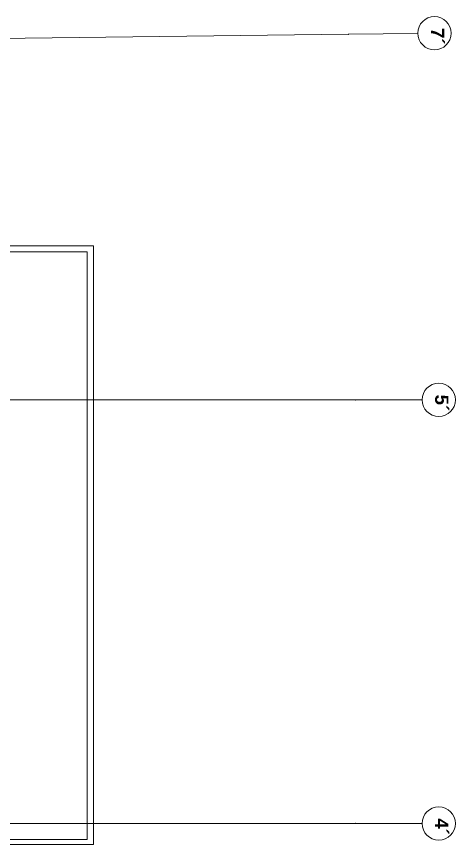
# Model space of a CAD drawing. Header units: metres. Extents: x -19025 to 34897, y -14024 to 26069.
# Drawn here: x 28312 to 34897, y 11133 to 23564 of the extents above; entities that cross this region are included whole.
import ezdxf
from ezdxf.enums import TextEntityAlignment as Align

# ---------------------------------------------------------------- set-up
doc = ezdxf.new("R2010")
doc.units = ezdxf.units.M
doc.header["$MEASUREMENT"] = 0
for name, color, linetype in [('11__100 Achsraster', 7, 'Continuous'), ('211 Draufsicht Untersicht 2D', 7, 'Continuous'), ('930 Beschriftung Allgemein', 7, 'Continuous')]:
    doc.layers.add(name, color=color, linetype=linetype)
doc.styles.add('ERSTELLTER_STIL_4', font='arialbd.ttf')
doc.linetypes.add('Grenze Bezirk', pattern='A,0,[2,22HAUS116_412 STG1 _ 2.DG_IndexB_2026-08-161.Shx,S=0.001587,R=0,X=0,Y=0],-0.25,0', length=0.25)

# ---------------------------------------------------------------- blocks, each defined once
blk = doc.blocks.new('Standard-Rastermarker_2')
at = {"layer": '11__100 Achsraster', "color": 8, "linetype": 'Grenze Bezirk', "lineweight": 5}
for p, q in [((1, 0), (28.131, 0)), ((28.131, 0), (29.131, 0))]:
    blk.add_line(p, q, dxfattribs=at)
at = {"layer": '11__100 Achsraster', "color": 8, "linetype": 'Continuous', "lineweight": 5}
blk.add_circle((29.381, 0), 0.25, dxfattribs=at)
at = {"layer": '11__100 Achsraster', "color": 8, "linetype": 'Grenze Bezirk', "lineweight": 5}
blk.add_point((28.131, 0), dxfattribs=at)
blk.add_point((28.131, 0), dxfattribs=at)
at = {"layer": '11__100 Achsraster', "color": 8, "lineweight": 5, "style": 'ERSTELLTER_STIL_4'}
blk.add_attdef('AC_MarkerText_1', text='', height=0.2, rotation=270, dxfattribs=at).set_placement((29.527, -0.046), align=Align.TOP_CENTER)
blk = doc.blocks.new('Standard-Rastermarker_13')
at = {"layer": '11__100 Achsraster', "color": 8, "linetype": 'Grenze Bezirk', "lineweight": 5}
for p, q in [((1, 0), (28.132, 0)), ((28.132, 0), (29.132, 0))]:
    blk.add_line(p, q, dxfattribs=at)
at = {"layer": '11__100 Achsraster', "color": 8, "linetype": 'Continuous', "lineweight": 5}
blk.add_circle((29.382, 0), 0.25, dxfattribs=at)
at = {"layer": '11__100 Achsraster', "color": 8, "linetype": 'Grenze Bezirk', "lineweight": 5}
blk.add_point((28.132, 0), dxfattribs=at)
blk.add_point((28.132, 0), dxfattribs=at)
at = {"layer": '11__100 Achsraster', "color": 8, "lineweight": 5, "style": 'ERSTELLTER_STIL_4'}
blk.add_attdef('AC_MarkerText_1', text='', height=0.2, rotation=270, dxfattribs=at).set_placement((29.528, -0.046), align=Align.TOP_CENTER)
blk = doc.blocks.new('Standard-Rastermarker_28')
at = {"layer": '11__100 Achsraster', "color": 8, "linetype": 'Grenze Bezirk', "lineweight": 5}
for p, q in [((1.041, 0), (32.105, 0)), ((32.105, 0), (33.146, 0))]:
    blk.add_line(p, q, dxfattribs=at)
at = {"layer": '11__100 Achsraster', "color": 8, "linetype": 'Continuous', "lineweight": 5}
blk.add_circle((33.396, 0), 0.25, dxfattribs=at)
at = {"layer": '11__100 Achsraster', "color": 8, "linetype": 'Grenze Bezirk', "lineweight": 5}
blk.add_point((32.105, 0), dxfattribs=at)
blk.add_point((32.105, 0), dxfattribs=at)
at = {"layer": '11__100 Achsraster', "color": 8, "lineweight": 5, "style": 'ERSTELLTER_STIL_4'}
blk.add_attdef('AC_MarkerText_1', text='', height=0.2, rotation=269.3183, dxfattribs=at).set_placement((33.542, -0.047), align=Align.TOP_CENTER)

msp = doc.modelspace()

# ---------------------------------------------------------------- linework, layer by layer
at = {"layer": '211 Draufsicht Untersicht 2D', "color": 253, "linetype": 'Continuous', "lineweight": 9, "true_color": 0x9f9f9f, "flags": 128}
msp.add_lwpolyline([(29465.985, 20123.276), (21856.684, 20123.276), (21856.685, 19368.631), (21856.685, 18093.988), (25536.696, 18093.989), (25536.686, 11133.313), (29465.985, 11133.309)], close=True, dxfattribs=at)
at = {"layer": '930 Beschriftung Allgemein', "color": 253, "linetype": 'Continuous', "lineweight": 9, "true_color": 0x9f9f9f}
msp.add_lwpolyline([(21951.33, 18108.631), (21951.329, 20028.631), (29371.34, 20028.631), (29371.34, 11207.953), (26847.694, 11207.953)], dxfattribs=at)

# ---------------------------------------------------------------- block references
at = {"layer": '11__100 Achsraster', "color": 7, "linetype": 'Continuous', "lineweight": 18}
ref = msp.add_blockref('Standard-Rastermarker_28', (1189.381, 22916.346), dxfattribs=dict(at, xscale=999.9999999999995, yscale=999.9999999999995, zscale=999.9999999999995, rotation=0.6817132025268204))
ref.add_attrib('AC_MarkerText_1', '7´', dxfattribs={"color": 8, "lineweight": 5, "height": 200, "rotation": 270, "style": 'ERSTELLTER_STIL_4'}).set_placement((34729.065, 23267.976), align=Align.TOP_CENTER)
at = {"layer": '11__100 Achsraster', "color": 7, "linetype": 'Continuous', "lineweight": 18, "xscale": 1000, "yscale": 1000, "zscale": 1000}
for name, p, values in [('Standard-Rastermarker_2', (5266.237, 17808.62), {'AC_MarkerText_1': '5´'}), ('Standard-Rastermarker_13', (5265.151, 11447.952), {'AC_MarkerText_1': '4´'})]:
    msp.add_blockref(name, p, dxfattribs=at).add_auto_attribs(values)

doc.saveas('drawing.dxf')
